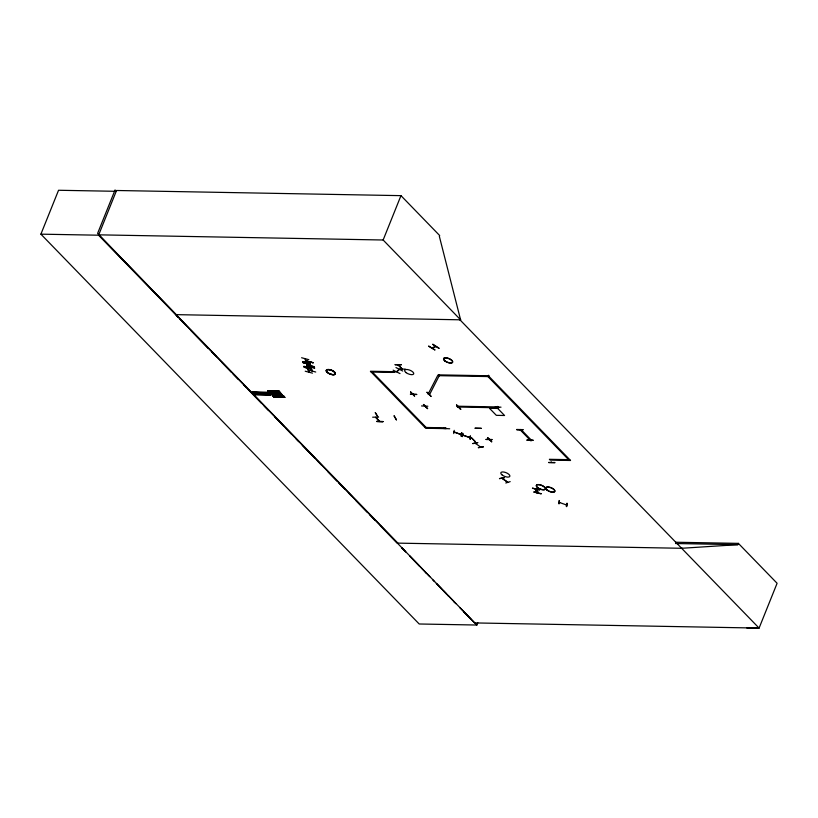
<?xml version="1.0" encoding="UTF-8"?>
<svg xmlns="http://www.w3.org/2000/svg" width="818" height="818" viewBox="0 0 818 818"><rect width="100%" height="100%" fill="white"/><g stroke="black" fill="none" stroke-linecap="round" stroke-linejoin="round"><path stroke-width="1.23" d="M456.751 405.145L460.738 409.307L456.741 405.114M309.93 363.509L302.67 361.617M311.198 368.233L303.948 366.341M307.026 364.664L314.306 366.791L307.047 364.889M312.486 373.141L305.226 371.219M315.717 372.026L308.396 369.971M505.8 483.009L510.176 481.628M483.254 446.74L478.264 447.671L483.458 446.894M480.8 447.18L475.166 443.182M376.771 421.454L382.804 421.556M382.875 421.567L376.689 421.444L383.039 421.74M330.155 369.889A4.847 1.994 21.9 0 1 335.002 374.358A4.867 2.004 21.9 0 1 327.169 372.313A4.867 2.004 21.9 0 1 330.155 369.869A4.867 2.004 21.9 0 1 335.022 374.358A4.847 1.994 21.9 0 1 327.18 372.313A4.847 1.994 21.9 0 1 330.155 369.889L330.165 369.787M399.348 369.133L405.329 369.071M410.472 394.215L416.618 394.348M443.397 428.448L449.685 428.785M522.774 429.665L516.639 429.532L522.835 429.603M548.766 462.62L554.747 462.477M453.734 433.591L454.215 430.34M461.608 432.896L461.137 436.147M461.454 436.331L461.516 432.937L461.454 436.291M462.058 436.546L462.589 433.264L462.119 436.505M462.456 436.577L462.896 433.356M470.34 436.004L470.176 439.43L470.248 436.035M559.134 500.504L559.011 503.929L559.44 500.606M566.547 504.962L565.851 504.583M566.445 506.516L566.884 503.244L566.404 506.454M566.731 506.628L567.201 503.387M305.124 358.959L306.034 362.497M306.392 362.619L305.39 358.959M307.701 367.374L306.658 363.683M307.701 368.652L308.928 371.996M536.332 490.759L536.966 490.872M394.143 415.861L396.444 419.808M432.742 344.47L438.898 348.366M487.62 437.64L491.649 441.771M487.753 437.691L491.771 441.822M431.812 348.018L432.425 348.008M486.004 439.348L492.211 439.573L486.076 439.511M541.117 493.663L533.929 491.976M402.732 371.024L395.963 367.558M397.078 371.617L399.092 369.716M477.794 622.723L476.863 625.034L419.194 623.991L40.9 234.163L58.548 190.267L116.217 191.31M115.093 189.909L97.587 233.437L176.167 314.644M476.863 625.034L98.569 235.206L116.545 190.492L400.963 195.645L439.685 235.553L439.358 236.371L460.585 319.807L459.921 319.797L759.084 628.091L777.1 583.275L738.378 543.377L675.883 542.242M459.972 319.848L460.636 319.869L383.141 240.001L400.963 195.645M428.816 346.096L435.033 350.002L428.612 346.229M439.113 348.233L432.824 344.173M489.348 376.035L489.133 376.587L439.307 375.677L437.906 375.094L428.1 394.153L429.491 394.736L439.522 375.125M569.768 459.675L549.389 459.307L550.177 460.115L570.545 460.483L488.346 375.779L488.571 375.227M498.459 407.814L497.763 406.393M498.274 406.71L498.019 407.354M497.733 408.448L489.501 408.305L496.332 415.339L504.563 415.493L497.733 408.448L498.489 406.72L498.694 407.804L457.579 407.016L456.792 406.209L497.548 406.945M681.639 548.285L737.867 544.655L738.378 543.377M393.131 370.165L399.992 373.581M410.616 392.016L414.634 396.168L410.636 391.924M475.053 441.556L471.056 437.364L475.217 441.495M306.004 360.932L313.274 362.803L305.932 360.82M304.184 367.292L311.361 369.071M307.415 366.178L314.593 367.957M310.175 364.511L302.854 362.497M314.664 368.069L307.343 366.065M475.176 428.274L481.301 428.397M481.301 428.315L475.064 428.151M532.498 488.152L539.675 489.931L532.487 488.244M375.298 412.691L377.773 416.659L375.329 412.671M423.673 404.46L427.671 408.714L423.387 404.501M379.859 421.495L375.82 417.344M392.149 372.425L392.221 372.487M413.581 394.276L412.967 393.898M446.495 428.499L445.861 428.121M395.135 364.644L401.27 364.9M388.806 371.863L394.92 371.996M421.526 405.943L427.834 406.219M495.043 407.19L501.005 407.17M526.945 440.064L533.08 440.196M372.65 417.19L378.591 417.139M309.91 362.394L309.439 361.955L310.482 365.646M307.609 368.356L308.897 371.75M310.789 365.687L309.746 362.006M311.321 367.64L310.85 367.19L311.893 370.881M312.2 370.922L311.147 367.251M472.794 443.53L477.692 442.589M499.481 478.612L504.43 477.702L499.532 478.581M431.863 347.967L435.677 346.382M435.851 346.576L432.068 348.141M397.088 371.597L396.536 371.648L399.112 369.368M375.595 417.354L379.644 421.495M398.09 364.828L402.037 368.969M551.721 462.477L551.056 462.006L551.465 462.456M425.595 406.536L426.423 406.74L425.708 406.546M457.753 407.119L458.264 407.149M458.438 407.333L457.886 407.303M453.98 431.904L461.27 434.614L454.041 432.047M462.712 435.012L469.9 437.691M253.897 393.795L254.592 394.532L271.167 394.818L270.646 394.102L254.204 394.123M267.864 390.912L279.112 391.311L267.609 390.667M269.102 392.323L269.541 393.161L252.476 392.139M281.249 393.376L270.063 393.172L270.533 393.652M278.856 391.045L279.112 391.311M271.136 394.286L282.384 394.695M279.971 392.211L268.672 391.74L279.868 391.975M281.116 393.407L270.329 393.478M273.437 396.689L284.94 397.333L273.693 396.934M282.466 394.797L271.31 394.47M284.48 396.883L273.897 397.129M502.129 478.377L507.814 482.201M475.902 443.54L475.616 443.54M480.023 446.771L480.728 447.088L480.105 446.853M559.952 502.63L559.236 502.364M426.321 406.74L425.892 406.73M535.596 488.929L537.078 492.794M746.773 627.917L759.084 628.091L474.665 622.927L459.706 607.508M537.089 491.219L536.465 491.066M383.141 240.001L98.712 234.838L397.885 543.132M40.9 234.163L98.569 235.206M175.492 314.633L460.585 319.807M371.198 372.067L391.566 372.435L390.789 371.628L370.411 371.26L425.738 428.264L446.107 428.632L445.329 427.824L424.951 427.456M488.346 375.779L438.52 374.869L439.307 375.677M269.071 392.476L252.292 392.129L252.874 392.538M269.112 392.712L252.547 392.415L280.145 392.405L268.856 391.955M252.946 392.814L269.551 393.151M270.318 393.438L281.515 393.673M270.502 393.652L281.545 393.847M253.897 393.826L270.686 394.143M254.163 394.082L270.768 394.419M254.551 394.491L271.126 394.818L254.602 394.521M283.549 395.769L272.568 395.748M272.537 395.748L283.815 396.035M283.672 396.045L272.834 396.014M273.427 396.648L284.92 397.333M675.515 543.52L737.867 544.655M682.304 548.295L397.221 543.121L380.37 525.759M401.086 364.644L395.125 364.767M398.141 364.92L402.251 368.949M388.591 371.73L394.951 372.098M416.771 394.532L410.401 394.204M516.864 429.716L523.009 429.859M529.972 440.309L530.289 440.636M548.541 462.405L554.901 462.773M507.61 482.231L502.088 478.325M394.092 415.912L396.382 419.89M533.878 492.047L541.158 493.878M566.393 504.921L559.389 502.456M301.607 357.742L308.836 359.664M305.983 361.024L313.192 362.722M302.629 361.679L309.94 363.775M307.548 366.975L306.474 364.01M303.897 366.403L311.188 368.304M304.112 367.18L311.382 369.041M270.472 394.153L270.85 394.521M469.869 437.518L462.691 435.125M456.505 405.104L460.738 409.307M536.884 489.256L538.285 493.029M536.567 489.133L537.968 492.896M477.712 442.681L472.814 443.622M487.947 376.556L568.582 459.655M372.384 372.088L426.137 427.477M176.381 315.543L178.15 317.374M179.929 319.204L186.136 325.605M190.574 330.175L208.314 348.448M211.852 352.108L216.289 356.679M221.617 362.159L231.371 372.21M233.14 374.041L238.467 379.521M243.784 385.012L246.443 387.752M248.222 389.583L261.525 403.284M264.183 406.025L268.621 410.595M274.828 416.996L283.693 426.137M285.472 427.967L291.678 434.358M296.116 438.929L298.774 441.669M302.323 445.329L314.736 458.121M317.394 460.861L321.832 465.432M328.038 471.833L336.914 480.974M338.683 482.804L344.889 489.195M348.437 492.855L351.985 496.506M355.533 500.166L367.067 512.048M369.726 514.788L375.043 520.268M401.618 547.651L406.025 552.191M409.542 555.821L421.863 568.51M425.38 572.14L429.787 576.68M436.822 583.929L446.505 593.909M448.264 595.719L454.43 602.068M401.658 547.702L405.207 551.373M409.644 555.964L419.409 566.056M422.068 568.807L426.505 573.387M432.722 579.809L434.491 581.649M436.27 583.479L441.597 588.98M443.366 590.821L448.693 596.322M454.021 601.823L455.79 603.664M463.786 611.915L470.882 619.257M533.091 440.299L526.956 440.156M536.475 489.184L537.876 492.978M427.037 392.221L431.168 396.474L426.986 392.313M535.309 488.867L536.68 492.702L535.33 488.857M278.764 390.84L267.598 390.626L278.795 390.861M521.086 429.573L519.9 429.552L530.647 440.626L531.843 440.646L521.086 429.573M310.124 364.368L302.854 362.486L310.104 364.399M327.231 372.149A4.867 2.004 21.9 0 0 335.083 374.194A4.867 2.004 21.9 0 0 330.227 369.705A4.867 2.004 21.9 0 0 327.231 372.149M445.053 361.106A4.847 1.994 21.9 0 0 452.548 362.374A4.847 1.994 21.9 0 0 446.648 358.018A4.847 1.994 21.9 0 0 445.053 361.106M445.104 360.953A4.867 2.004 21.9 0 0 452.63 362.231A4.867 2.004 21.9 0 0 446.7 357.855A4.867 2.004 21.9 0 0 445.104 360.953M547.314 490.125A4.867 2.004 21.9 0 0 554.829 491.403A4.867 2.004 21.9 0 0 548.909 487.037A4.867 2.004 21.9 0 0 547.314 490.125M547.242 490.289A4.867 2.004 21.9 0 0 554.768 491.567A4.867 2.004 21.9 0 0 548.837 487.191A4.867 2.004 21.9 0 0 547.242 490.289M537.794 487.886A4.867 2.004 21.9 0 0 545.32 489.164A4.867 2.004 21.9 0 0 539.389 484.788A4.867 2.004 21.9 0 0 537.794 487.886M537.855 487.722A4.867 2.004 21.9 0 0 545.381 489A4.867 2.004 21.9 0 0 539.451 484.634A4.867 2.004 21.9 0 0 537.855 487.722M502.293 475.125A4.867 2.004 21.9 0 0 509.819 476.403A4.867 2.004 21.9 0 0 503.888 472.037A4.867 2.004 21.9 0 0 502.293 475.125M406.157 372.681A4.867 2.004 21.9 0 0 413.683 373.959A4.867 2.004 21.9 0 0 407.753 369.583A4.867 2.004 21.9 0 0 406.157 372.681"/></g></svg>
